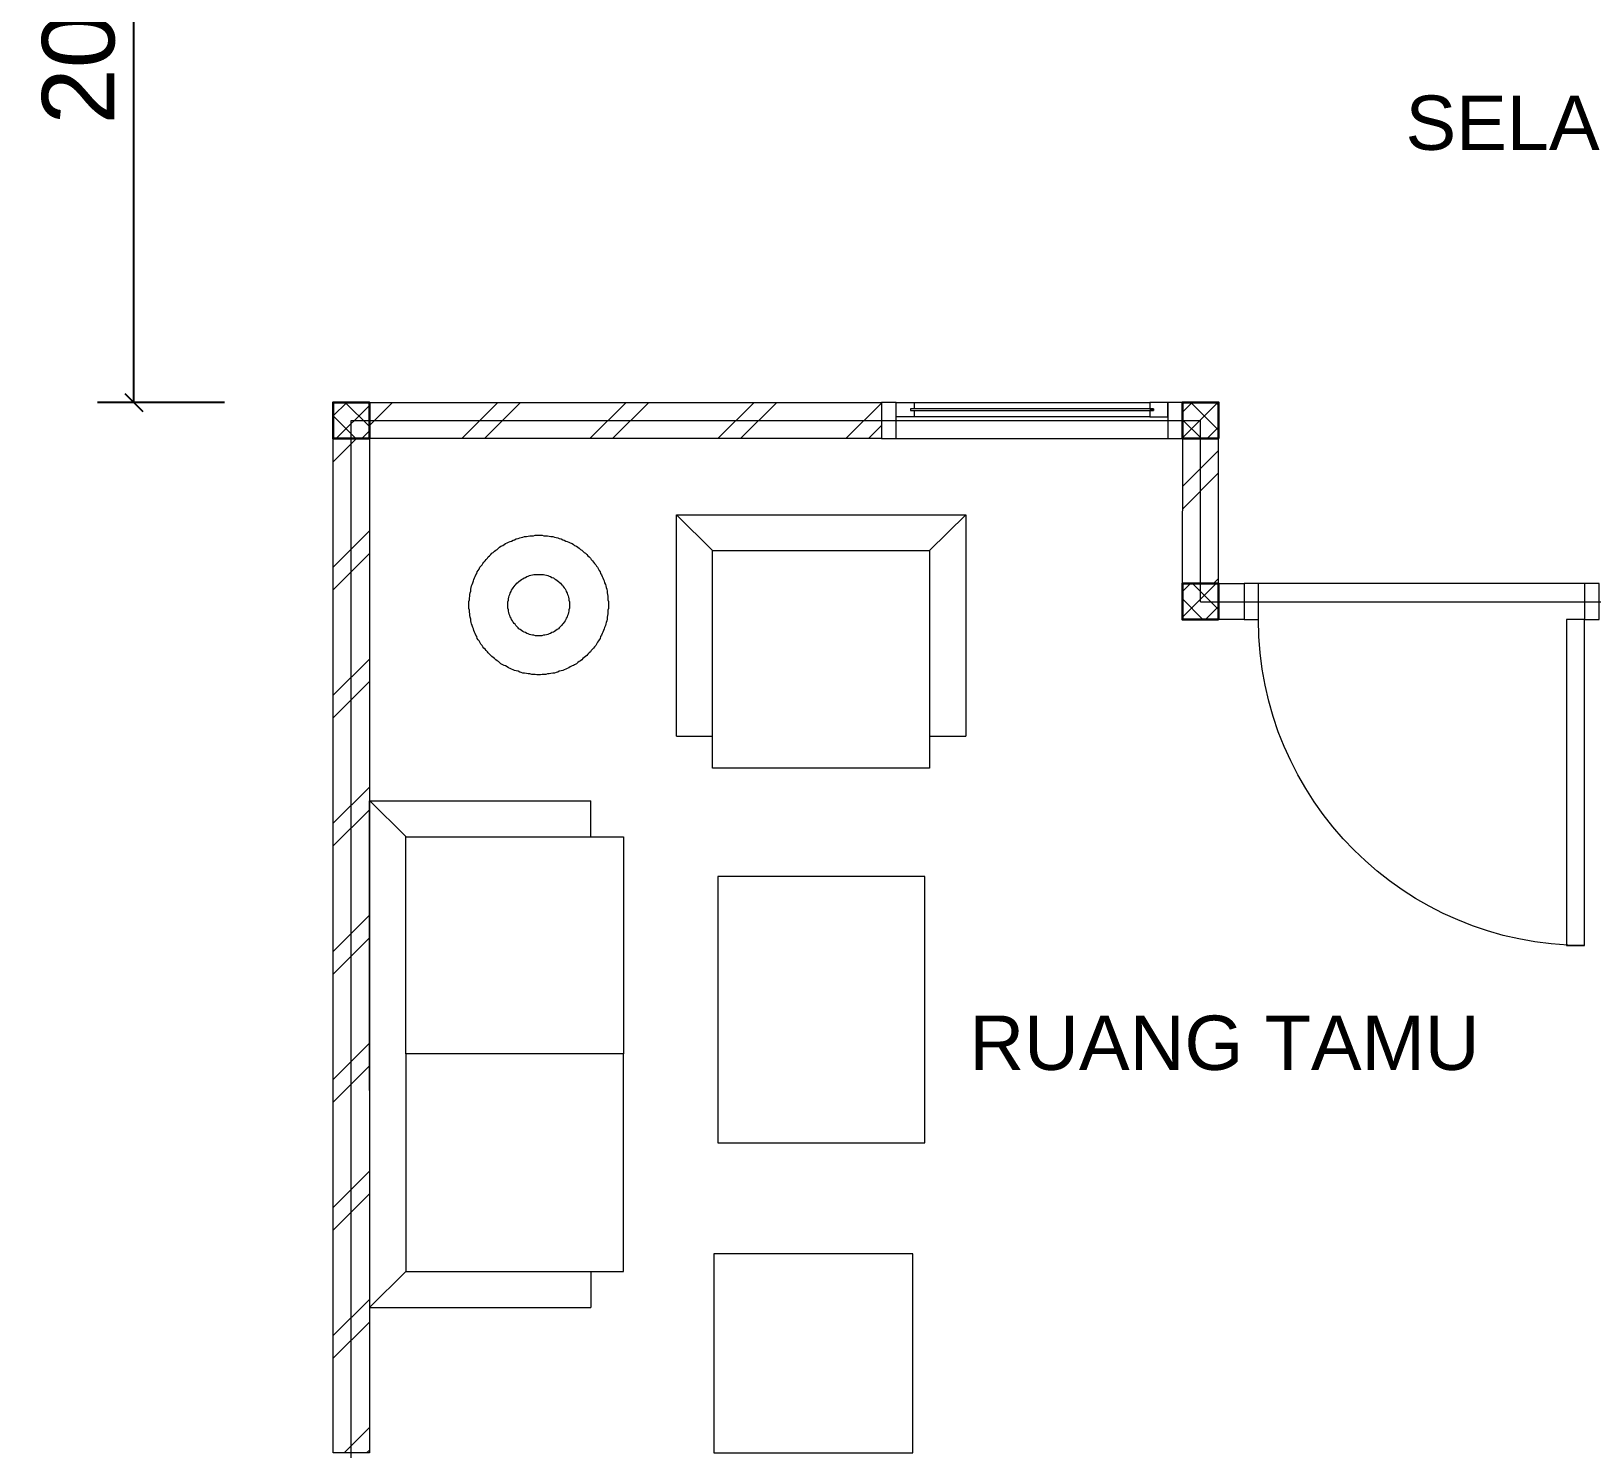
# Model space of a CAD drawing. Header units: millimetres. Extents: x -10 to 1564, y -8 to 383.
# Drawn here: x -8.58 to 0.03, y 49.57 to 57.4 of the extents above; entities that cross this region are included whole.
import ezdxf

# ---------------------------------------------------------------- set-up
doc = ezdxf.new("R2010")
doc.units = ezdxf.units.MM
doc.header["$MEASUREMENT"] = 0
doc.layers.get('0').update_dxf_attribs({"lineweight": 5})
for name, color, linetype, lineweight in [('ars', 11, 'Continuous', 0), ('ars @ 1', 11, 'Continuous', 0), ('FUR', 141, 'Continuous', 15), ('KOL', 1, 'Continuous', 30), ('KOLOM', 4, 'Continuous', 9), ('KUSEN', 6, 'Continuous', 15), ('not', 7, 'Continuous', 20), ('tem', 5, 'Continuous', 20), ('U', 6, 'Continuous', 20)]:
    doc.layers.add(name, color=color, linetype=linetype, lineweight=lineweight)
doc.layers.add('AS', color=1, linetype='Continuous', lineweight=5, plot=False)
doc.styles.get("Standard").update_dxf_attribs({"font": 'arial.ttf'})
doc.dimstyles.new('SK-50', dxfattribs={"dimscale": 0, "dimtxt": 0.4, "dimasz": 0.1, "dimexe": 0.2, "dimexo": 0, "dimgap": 0.1, "dimtad": 1, "dimdec": 0, "dimlfac": 50, "dimzin": 0, "dimdsep": 46, "dimtxsty": 'Standard', "dimblk": 'OBLIQUE', "dimcen": 0.09, "dimclrd": 256, "dimclre": 256, "dimclrt": 256, "dimadec": 0, "dimazin": 0, "dimtfac": 1, "dimtdec": 0, "dimtofl": 0, "dimtmove": 0, "dimatfit": 3, "dimldrblk": 'OBLIQUE', "dimfxl": 0, "dimtolj": 1, "dimtzin": 0, "dimarcsym": 0})
pattern_1 = [(45, (0.07503, 58.59886), (-0.353553, 0.353553), []), (45, (0.20003, 58.59886), (-0.353553, 0.353553), [])]

# ---------------------------------------------------------------- blocks, each defined once
blk = doc.blocks.new('P-90')
at = {"layer": 'KUSEN'}
blk.add_lwpolyline([(374.6908, -21.5979), (374.7408, -21.5979), (374.7408, -22.4979), (374.6908, -22.4979)], close=True, dxfattribs=at)
at = {"layer": 'KUSEN', "lineweight": 9}
for points in [[(373.8008, -22.4979), (373.8408, -22.4979), (373.8408, -22.5979), (373.8008, -22.5979)], [(374.7408, -22.4979), (374.7808, -22.4979), (374.7808, -22.5979), (374.7408, -22.5979)]]:
    blk.add_lwpolyline(points, close=True, dxfattribs=at)
at = {"layer": 'KUSEN'}
blk.add_arc((374.7408, -22.4979), 0.9, 90, 180, dxfattribs=at)
blk = doc.blocks.new('K 10.10')
at = {"layer": 'ars'}
h = blk.add_hatch(dxfattribs=at)
h.set_pattern_fill('_USER', color=256, scale=0.05, angle=45, double=1, pattern_type=0)
h.set_pattern_definition([(45, (1560.78834, 1375.80689), (-0.03535534, 0.03535534), []), (135, (1560.78834, 1375.80689), (-0.03535534, -0.03535534), [])])
h.paths.add_polyline_path([(1560.5383, 1380.4069), (1560.6383, 1380.4069), (1560.6383, 1380.5069), (1560.5383, 1380.5069)])
at = {"layer": 'KOL'}
blk.add_lwpolyline([(1560.5383, 1380.4069), (1560.6383, 1380.4069), (1560.6383, 1380.5069), (1560.5383, 1380.5069)], close=True, dxfattribs=at)
blk = doc.blocks.new('_Oblique')
at = {"color": 0, "linetype": 'ByBlock', "lineweight": -2}
blk.add_line((-0.5, -0.5), (0.5, 0.5), dxfattribs=at)
blk = doc.blocks.new('*D205')
at = {"layer": 'Defpoints', "color": 0}
for p in [(-8.013, 59.3489), (-7.513, 59.3489), (-7.513, 55.3489)]:
    blk.add_point(p, dxfattribs=at)
at = {"layer": 'U', "lineweight": -2}
for p, q in [((-7.513, 59.3489), (-8.213, 59.3489)), ((-8.013, 55.3489), (-8.013, 59.3489)), ((-7.513, 55.3489), (-8.213, 55.3489))]:
    blk.add_line(p, q, dxfattribs=at)
at = {"layer": 'U', "lineweight": -2, "xscale": 0.1, "yscale": 0.1, "zscale": 0.1}
for p, rotation in [((-8.013, 59.3489), 90), ((-8.013, 55.3489), 270)]:
    blk.add_blockref('_Oblique', p, dxfattribs=dict(at, rotation=rotation))
at = {"layer": 'U', "insert": (-8.3172, 57.3489), "char_height": 0.4, "attachment_point": 5, "rotation": 90}
blk.add_mtext('\\A1;200', dxfattribs=at)
blk = doc.blocks.new('T. J2')
for p, q in [((0.2877, 0.1), (0.2877, 0.0825)), ((0.2877, 0.0775), (0.2877, 0.06))]:
    blk.add_line(p, q)
at = {"layer": 'KUSEN'}
blk.add_line((-0.4123, 0), (0.3377, 0), dxfattribs=at)
for points in [[(-0.4523, 0), (-0.4123, 0), (-0.4123, 0.1), (-0.4523, 0.1)], [(0.3377, 0), (0.3777, 0), (0.3777, 0.1), (0.3377, 0.1)], [(0.3377, 0), (0.3777, 0), (0.3777, 0.1), (0.3377, 0.1)]]:
    blk.add_lwpolyline(points, close=True, dxfattribs=at)
for points in [[(-0.3623, 0.0775), (-0.3623, 0.06), (-0.4123, 0.06), (-0.4123, 0.1), (-0.3623, 0.1), (-0.3623, 0.0825), (-0.3723, 0.0825), (-0.3723, 0.0775), (-0.3623, 0.0775)], [(-0.3623, 0.1), (0.2877, 0.1)], [(0.2877, 0.0775), (0.2877, 0.06), (0.3377, 0.06), (0.3377, 0.1), (0.2877, 0.1), (0.2877, 0.0825), (0.2977, 0.0825), (0.2977, 0.0775), (0.2877, 0.0775)], [(0.2877, 0.06), (-0.3623, 0.06)]]:
    blk.add_lwpolyline(points, dxfattribs=at)
at = {"layer": 'KUSEN', "color": 141}
blk.add_lwpolyline([(-0.3723, 0.0775), (0.2977, 0.0775), (0.2977, 0.0825), (-0.3723, 0.0825)], close=True, dxfattribs=at)

msp = doc.modelspace()

# ---------------------------------------------------------------- hatches: boundary and pattern name
at = {"layer": 'ars'}
h = msp.add_hatch(dxfattribs=at)
h.set_pattern_fill('TEMBOK', color=256, scale=0.5, style=0, double=1)
h.set_pattern_definition(pattern_1)
h.paths.add_polyline_path([(-6.713, 55.3489), (-3.8853, 55.3489), (-3.8853, 55.1489), (-6.713, 55.1489)])
h = msp.add_hatch(dxfattribs=at)
h.set_pattern_fill('TEMBOK', color=256, scale=0.5, style=0, double=1)
h.set_pattern_definition(pattern_1)
h.paths.add_polyline_path([(-2.2253, 55.1489), (-2.2255, 54.3498), (-2.0255, 54.3498), (-2.0253, 55.1489)])
at = {"layer": 'ars @ 1'}
h = msp.add_hatch(dxfattribs=at)
h.set_pattern_fill('TEMBOK', color=256, scale=0.5, style=0, double=1)
h.set_pattern_definition([(45, (0.07565, 58.59886), (-0.353553, 0.353553), []), (45, (0.20065, 58.59886), (-0.353553, 0.353553), [])])
h.paths.add_polyline_path([(-6.7123, 55.1489), (-6.9123, 55.1489), (-6.9123, 49.5489), (-6.7123, 49.5489)])

# ---------------------------------------------------------------- linework, layer by layer
at = {"layer": 'AS'}
for p, q in [((-6.813, 44.2479), (-6.813, 55.2489)), ((-6.813, 55.2489), (-2.1251, 55.2489)), ((-2.1251, 54.2479), (-2.1251, 55.2489)), ((-2.1251, 54.2479), (2.7752, 54.2479))]:
    msp.add_line(p, q, dxfattribs=at)
at = {"layer": 'FUR', "linetype": 'Continuous'}
for points in [[(-5.018, 53.5062), (-5.018, 54.729), (-3.42, 54.729), (-3.42, 53.5062)], [(-4.8195, 54.5305), (-5.018, 54.729)], [(-3.621, 54.5305), (-3.42, 54.729)], [(-5.7783, 54.6152), (-5.7687, 54.6152), (-5.759, 54.6152), (-5.7493, 54.6128), (-5.7396, 54.6128), (-5.7299, 54.6128), (-5.7202, 54.6104), (-5.7105, 54.6079), (-5.7009, 54.6079), (-5.6912, 54.6055), (-5.6815, 54.6031), (-5.6718, 54.6007), (-5.6645, 54.5983), (-5.6549, 54.5958), (-5.6452, 54.591), (-5.6379, 54.5886), (-5.6282, 54.5837), (-5.621, 54.5813), (-5.6113, 54.5765), (-5.604, 54.574), (-5.5943, 54.5692), (-5.5871, 54.5644), (-5.5798, 54.5595), (-5.5701, 54.5547), (-5.5628, 54.5498), (-5.5556, 54.545), (-5.5483, 54.5377), (-5.5411, 54.5329), (-5.5338, 54.528), (-5.5265, 54.5208), (-5.5193, 54.5159), (-5.512, 54.5087), (-5.5072, 54.5014), (-5.4999, 54.4966), (-5.4926, 54.4893), (-5.4878, 54.482), (-5.4805, 54.4748), (-5.4757, 54.4675), (-5.4708, 54.4602), (-5.4636, 54.453), (-5.4587, 54.4457), (-5.4539, 54.4384), (-5.449, 54.4288), (-5.4442, 54.4215), (-5.4394, 54.4142), (-5.4369, 54.4045), (-5.4321, 54.3973), (-5.4272, 54.3876), (-5.4248, 54.3803), (-5.42, 54.3707), (-5.4176, 54.3634), (-5.4151, 54.3537), (-5.4103, 54.344), (-5.4079, 54.3368), (-5.4055, 54.3271), (-5.403, 54.3174), (-5.4006, 54.3077), (-5.4006, 54.298), (-5.3982, 54.2883), (-5.3958, 54.2786), (-5.3958, 54.269), (-5.3958, 54.2593), (-5.3934, 54.2496), (-5.3934, 54.2399), (-5.3934, 54.2302), (-5.3934, 54.2205), (-5.3934, 54.2108), (-5.3958, 54.2012), (-5.3958, 54.1915), (-5.3958, 54.1818), (-5.3982, 54.1721), (-5.4006, 54.1624), (-5.4006, 54.1527), (-5.403, 54.143), (-5.4055, 54.1334), (-5.4079, 54.1261), (-5.4103, 54.1164), (-5.4151, 54.1067), (-5.4176, 54.0995), (-5.42, 54.0898), (-5.4248, 54.0801), (-5.4272, 54.0728), (-5.4321, 54.0631), (-5.4369, 54.0559), (-5.4394, 54.0462), (-5.4442, 54.0389), (-5.449, 54.0317), (-5.4539, 54.0244), (-5.4587, 54.0147), (-5.4636, 54.0075), (-5.4708, 54.0002), (-5.4757, 53.9929), (-5.4805, 53.9857), (-5.4878, 53.9784), (-5.4926, 53.9711), (-5.4999, 53.9663), (-5.5072, 53.959), (-5.512, 53.9518), (-5.5193, 53.9469), (-5.5265, 53.9397), (-5.5338, 53.9348), (-5.5411, 53.9276), (-5.5483, 53.9227), (-5.5556, 53.9179), (-5.5628, 53.913), (-5.5701, 53.9058), (-5.5798, 53.9009), (-5.5871, 53.8961), (-5.5943, 53.8937), (-5.604, 53.8888), (-5.6113, 53.884), (-5.621, 53.8791), (-5.6282, 53.8767), (-5.6379, 53.8719), (-5.6452, 53.8694), (-5.6549, 53.867), (-5.6645, 53.8646), (-5.6718, 53.8598), (-5.6815, 53.8573), (-5.6912, 53.8549), (-5.7009, 53.8549), (-5.7105, 53.8525), (-5.7202, 53.8501), (-5.7299, 53.8501), (-5.7396, 53.8476), (-5.7493, 53.8476), (-5.759, 53.8476), (-5.7687, 53.8452), (-5.7783, 53.8452), (-5.788, 53.8452), (-5.7977, 53.8476), (-5.8074, 53.8476), (-5.8171, 53.8476), (-5.8268, 53.8501), (-5.8365, 53.8501), (-5.8461, 53.8525), (-5.8558, 53.8549), (-5.8655, 53.8549), (-5.8752, 53.8573), (-5.8825, 53.8598), (-5.8921, 53.8646), (-5.9018, 53.867), (-5.9115, 53.8694), (-5.9188, 53.8719), (-5.9285, 53.8767), (-5.9357, 53.8791), (-5.9454, 53.884), (-5.9527, 53.8888), (-5.9624, 53.8937), (-5.9696, 53.8961), (-5.9769, 53.9009), (-5.9866, 53.9058), (-5.9938, 53.913), (-6.0011, 53.9179), (-6.0084, 53.9227), (-6.0156, 53.9276), (-6.0229, 53.9348), (-6.0302, 53.9397), (-6.0374, 53.9469), (-6.0423, 53.9518), (-6.0495, 53.959), (-6.0568, 53.9663), (-6.0616, 53.9711), (-6.0689, 53.9784), (-6.0737, 53.9857), (-6.081, 53.9929), (-6.0858, 54.0002), (-6.0907, 54.0075), (-6.098, 54.0147), (-6.1028, 54.0244), (-6.1076, 54.0317), (-6.1125, 54.0389), (-6.1173, 54.0462), (-6.1197, 54.0559), (-6.1246, 54.0631), (-6.1294, 54.0728), (-6.1318, 54.0801), (-6.1367, 54.0898), (-6.1391, 54.0995), (-6.1415, 54.1067), (-6.1464, 54.1164), (-6.1488, 54.1261), (-6.1512, 54.1334), (-6.1536, 54.143), (-6.1536, 54.1527), (-6.1561, 54.1624), (-6.1585, 54.1721), (-6.1585, 54.1818), (-6.1609, 54.1915), (-6.1609, 54.2012), (-6.1633, 54.2108), (-6.1633, 54.2205), (-6.1633, 54.2302), (-6.1633, 54.2399), (-6.1633, 54.2496), (-6.1609, 54.2593), (-6.1609, 54.269), (-6.1585, 54.2786), (-6.1585, 54.2883), (-6.1561, 54.298), (-6.1536, 54.3077), (-6.1536, 54.3174), (-6.1512, 54.3271), (-6.1488, 54.3368), (-6.1464, 54.344), (-6.1415, 54.3537), (-6.1391, 54.3634), (-6.1367, 54.3707), (-6.1318, 54.3803), (-6.1294, 54.3876), (-6.1246, 54.3973), (-6.1197, 54.4045), (-6.1173, 54.4142), (-6.1125, 54.4215), (-6.1076, 54.4288), (-6.1028, 54.4384), (-6.098, 54.4457), (-6.0907, 54.453), (-6.0858, 54.4602), (-6.081, 54.4675), (-6.0737, 54.4748), (-6.0689, 54.482), (-6.0616, 54.4893), (-6.0568, 54.4966), (-6.0495, 54.5014), (-6.0423, 54.5087), (-6.0374, 54.5159), (-6.0302, 54.5208), (-6.0229, 54.528), (-6.0156, 54.5329), (-6.0084, 54.5377), (-6.0011, 54.545), (-5.9938, 54.5498), (-5.9866, 54.5547), (-5.9769, 54.5595), (-5.9696, 54.5644), (-5.9624, 54.5692), (-5.9527, 54.574), (-5.9454, 54.5765), (-5.9357, 54.5813), (-5.9285, 54.5837), (-5.9188, 54.5886), (-5.9115, 54.591), (-5.9018, 54.5958), (-5.8921, 54.5983), (-5.8825, 54.6007), (-5.8752, 54.6031), (-5.8655, 54.6055), (-5.8558, 54.6079), (-5.8461, 54.6079), (-5.8365, 54.6104), (-5.8268, 54.6128), (-5.8171, 54.6128), (-5.8074, 54.6128), (-5.7977, 54.6152), (-5.788, 54.6152), (-5.7783, 54.6152)], [(-3.621, 53.3295), (-4.8195, 53.3295), (-4.8195, 54.5305), (-3.621, 54.5305), (-3.621, 53.3295)], [(-5.7783, 54.3997), (-5.7687, 54.3997), (-5.7614, 54.3997), (-5.7517, 54.3997), (-5.7444, 54.3973), (-5.7348, 54.3949), (-5.7275, 54.3924), (-5.7202, 54.39), (-5.713, 54.3876), (-5.7057, 54.3828), (-5.696, 54.3803), (-5.6912, 54.3755), (-5.6839, 54.3707), (-5.6766, 54.3658), (-5.6694, 54.361), (-5.6645, 54.3561), (-5.6573, 54.3513), (-5.6524, 54.344), (-5.6476, 54.3392), (-5.6427, 54.3319), (-5.6379, 54.3246), (-5.6331, 54.3198), (-5.6282, 54.3125), (-5.6258, 54.3053), (-5.621, 54.2956), (-5.6185, 54.2883), (-5.6161, 54.2811), (-5.6137, 54.2738), (-5.6113, 54.2641), (-5.6113, 54.2568), (-5.6088, 54.2472), (-5.6088, 54.2399), (-5.6088, 54.2302), (-5.6088, 54.223), (-5.6088, 54.2133), (-5.6113, 54.2036), (-5.6113, 54.1963), (-5.6137, 54.1891), (-5.6161, 54.1794), (-5.6185, 54.1721), (-5.621, 54.1648), (-5.6258, 54.1576), (-5.6282, 54.1503), (-5.6331, 54.143), (-5.6379, 54.1358), (-5.6427, 54.1285), (-5.6476, 54.1237), (-5.6524, 54.1164), (-5.6573, 54.1116), (-5.6645, 54.1043), (-5.6694, 54.0995), (-5.6766, 54.0946), (-5.6839, 54.0898), (-5.6912, 54.0849), (-5.696, 54.0801), (-5.7057, 54.0777), (-5.713, 54.0728), (-5.7202, 54.0704), (-5.7275, 54.068), (-5.7348, 54.0656), (-5.7444, 54.0631), (-5.7517, 54.0631), (-5.7614, 54.0607), (-5.7687, 54.0607), (-5.7783, 54.0607), (-5.788, 54.0607), (-5.7953, 54.0607), (-5.805, 54.0631), (-5.8122, 54.0631), (-5.8219, 54.0656), (-5.8292, 54.068), (-5.8365, 54.0704), (-5.8437, 54.0728), (-5.851, 54.0777), (-5.8582, 54.0801), (-5.8655, 54.0849), (-5.8728, 54.0898), (-5.88, 54.0946), (-5.8873, 54.0995), (-5.8921, 54.1043), (-5.8994, 54.1116), (-5.9042, 54.1164), (-5.9091, 54.1237), (-5.9139, 54.1285), (-5.9188, 54.1358), (-5.9236, 54.143), (-5.9285, 54.1503), (-5.9309, 54.1576), (-5.9357, 54.1648), (-5.9381, 54.1721), (-5.9406, 54.1794), (-5.943, 54.1891), (-5.9454, 54.1963), (-5.9454, 54.2036), (-5.9478, 54.2133), (-5.9478, 54.223), (-5.9478, 54.2302), (-5.9478, 54.2399), (-5.9478, 54.2472), (-5.9454, 54.2568), (-5.9454, 54.2641), (-5.943, 54.2738), (-5.9406, 54.2811), (-5.9381, 54.2883), (-5.9357, 54.2956), (-5.9309, 54.3053), (-5.9285, 54.3125), (-5.9236, 54.3198), (-5.9188, 54.3246), (-5.9139, 54.3319), (-5.9091, 54.3392), (-5.9042, 54.344), (-5.8994, 54.3513), (-5.8921, 54.3561), (-5.8873, 54.361), (-5.88, 54.3658), (-5.8728, 54.3707), (-5.8655, 54.3755), (-5.8582, 54.3803), (-5.851, 54.3828), (-5.8437, 54.3876), (-5.8365, 54.39), (-5.8292, 54.3924), (-5.8219, 54.3949), (-5.8122, 54.3973), (-5.805, 54.3997), (-5.7953, 54.3997), (-5.788, 54.3997), (-5.7783, 54.3997)], [(-5.018, 53.5062), (-4.8195, 53.5062)], [(-3.621, 53.5062), (-3.42, 53.5062)], [(-6.512, 52.9527), (-6.713, 53.1513)], [(-6.713, 51.5508), (-6.713, 53.1489), (-5.4902, 53.1489)], [(-5.4902, 52.9503), (-5.4902, 53.1489)], [(-5.311, 52.9503), (-5.311, 51.7518), (-6.512, 51.7518), (-6.512, 52.9503), (-5.311, 52.9503)], [(-3.6476, 52.7314), (-4.7904, 52.7314), (-4.7904, 51.2617), (-3.6476, 51.2617), (-3.6476, 52.7314)], [(-6.713, 51.9503), (-6.713, 50.3522), (-5.4902, 50.3522)], [(-5.311, 50.5508), (-5.311, 51.7518), (-6.512, 51.7518), (-6.512, 50.5508), (-5.311, 50.5508)], [(-3.713, 49.5489), (-3.713, 50.6481), (-4.8122, 50.6481), (-4.8122, 49.5489), (-3.713, 49.5489)], [(-6.512, 50.5508), (-6.713, 50.3522)], [(-5.4902, 50.5508), (-5.4902, 50.3522)]]:
    msp.add_lwpolyline(points, dxfattribs=at)
at = {"layer": 'KOLOM'}
msp.add_lwpolyline([(-2.0253, 54.1498), (-2.0253, 54.3498), (-2.225, 54.3498), (-2.225, 54.1498)], close=True, dxfattribs=at)
at = {"layer": 'KUSEN'}
msp.add_line((-0.005, 54.3498), (-1.805, 54.3498), dxfattribs=at)
at = {"layer": 'tem'}
for points in [[(-6.713, 55.3489), (-3.8853, 55.3489), (-3.8853, 55.1489), (-6.713, 55.1489)], [(-6.913, 55.1489), (-6.713, 55.1489), (-6.713, 49.5489), (-6.913, 49.5489)], [(-2.2253, 55.1489), (-2.2255, 54.3498), (-2.0255, 54.3498), (-2.0253, 55.1489)], [(-2.0253, 54.3498), (-1.885, 54.3498), (-1.885, 54.1498), (-2.0253, 54.1498)]]:
    msp.add_lwpolyline(points, close=True, dxfattribs=at)

# ---------------------------------------------------------------- block references
at = {"layer": 'KOLOM', "extrusion": (0, 0, -1), "xscale": 2, "yscale": 2, "zscale": -2}
for p in [(-3114.3637, -2705.6649), (-3119.0514, -2705.6649), (-3119.0514, -2706.664)]:
    msp.add_blockref('K 10.10', p, dxfattribs=at)
at = {"layer": 'KUSEN', "xscale": 2, "yscale": 2, "zscale": 2}
msp.add_blockref('T. J2', (-2.9807, 55.1489), dxfattribs=at)
at = {"layer": 'KUSEN', "xscale": -2, "yscale": 2, "zscale": 2, "rotation": 180}
msp.add_blockref('P-90', (-749.4865, 9.1541), dxfattribs=at)

# ---------------------------------------------------------------- texts
at = {"layer": 'not', "char_height": 0.3}
for s, insert, attachment_point in [('\\pi0.46545;SELASAR', (-1.4589, 57.0433), 1), ('\\pi0.044819;RUANG TAMU', (-3.446, 51.6593), 7)]:
    msp.add_mtext_dynamic_manual_height_columns(s, width=2.840184, gutter_width=1, heights=[0], dxfattribs=dict(at, insert=insert, attachment_point=attachment_point))

# ---------------------------------------------------------------- dimensions: what is measured, and where the dimension line sits
at = {"layer": 'U'}
dim = msp.add_linear_dim(base=(-8.013, 59.3489), p1=(-7.513, 55.3489), p2=(-7.513, 59.3489), angle=90, dimstyle='SK-50', override={"dimscale": 1}, dxfattribs=at)
dim.commit()
dim.dimension.update_dxf_attribs({"geometry": '*D205', "text_midpoint": (-8.013, 57.3489), "dimtype": 160})

doc.saveas('drawing.dxf')
